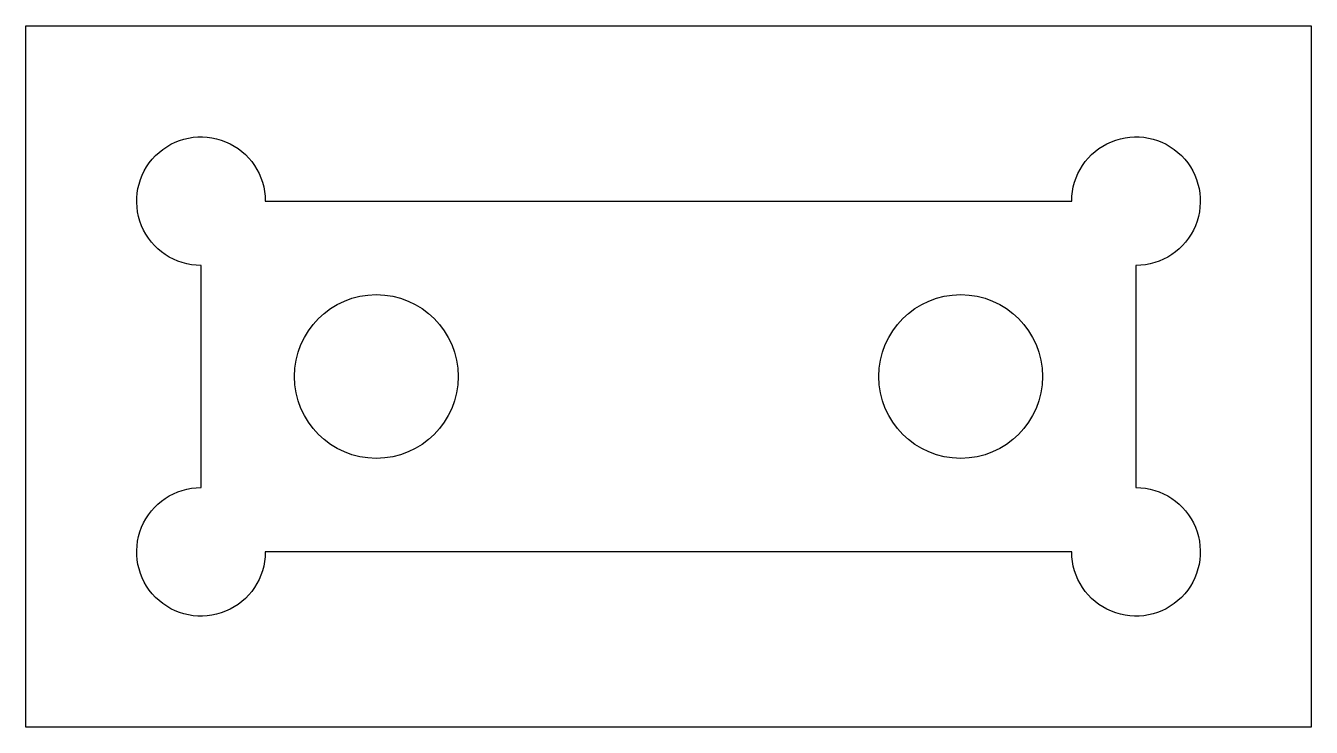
# Model space of a CAD drawing. Header units: inches. Extents: x 0 to 22, y 0 to 12.
import ezdxf

# ---------------------------------------------------------------- set-up
doc = ezdxf.new("R2010")
doc.units = ezdxf.units.IN
doc.header["$MEASUREMENT"] = 0

msp = doc.modelspace()

# ---------------------------------------------------------------- linework, layer by layer
msp.add_lwpolyline([(0, 12), (22, 12), (22, 0), (0, 0)], close=True)
msp.add_lwpolyline([(3, 4.1), (3, 7.9, -2.414214), (4.1, 9), (17.9, 9, -2.414214), (19, 7.9), (19, 4.1, -2.414214), (17.9, 3), (4.1, 3, -2.414214)], format="xyb", close=True)
for centre in [(6, 6), (16, 6)]:
    msp.add_circle(centre, 1.4)

doc.saveas('drawing.dxf')
